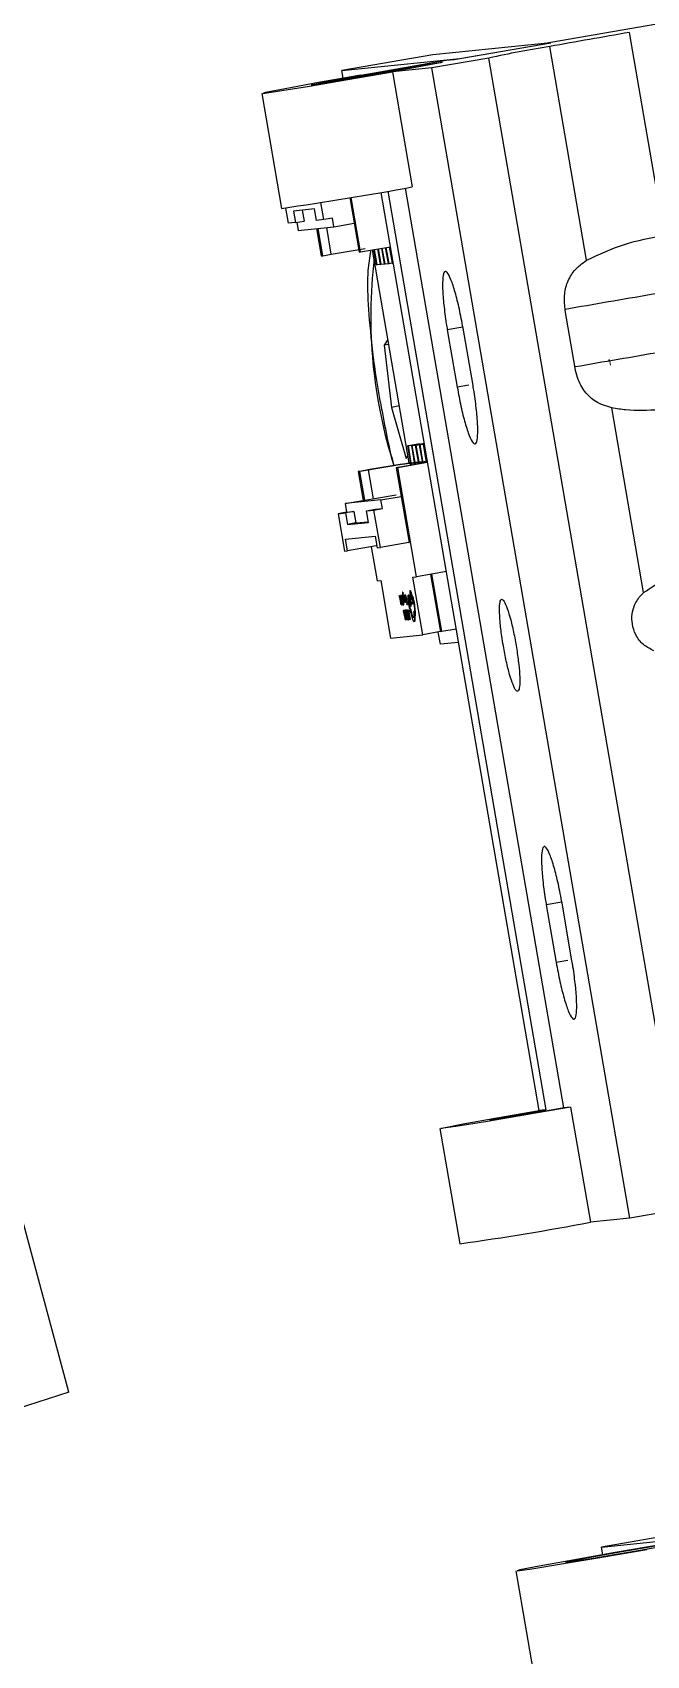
# Model space of a CAD drawing. Header units: millimetres. Extents: x 15 to 1184, y 5 to 836.
# Drawn here: x 800.7 to 811.23, y 652.97 to 680.78 of the extents above; entities that cross this region are included whole.
import ezdxf

# ---------------------------------------------------------------- set-up
doc = ezdxf.new("R2010")
doc.units = ezdxf.units.MM
doc.header["$PDSIZE"] = -1
doc.layers.get('0').update_dxf_attribs({"lineweight": 18})

msp = doc.modelspace()

# ---------------------------------------------------------------- linework, layer by layer
at = {"color": 7, "linetype": 'Continuous', "lineweight": 25}
for p, q in [((809.453, 680.59), (815.114, 681.573)), ((811.535, 677.308), (810.937, 680.779)), ((809.588, 680.604), (807.561, 680.398)), ((807.929, 680.316), (809.588, 680.604)), ((808.026, 680.333), (809.588, 680.604)), ((809.453, 680.59), (809.588, 680.604)), ((810.196, 676.877), (809.566, 680.539)), ((807.561, 680.398), (805.999, 680.127)), ((805.999, 680.127), (808.026, 680.333)), ((806.329, 680.048), (807.793, 680.302)), ((808.524, 680.341), (807.547, 680.171)), ((807.793, 680.302), (807.929, 680.316)), ((811.918, 660.632), (808.524, 680.341)), ((806.022, 679.994), (805.999, 680.127)), ((807.547, 680.171), (806.871, 680.103)), ((806.871, 680.103), (807.21, 678.132)), ((810.942, 660.462), (807.547, 680.171)), ((804.629, 679.736), (804.968, 677.765)), ((809.384, 662.31), (806.675, 678.04)), ((806.789, 678.059), (809.499, 662.321)), ((809.81, 662.353), (807.096, 678.112)), ((805.035, 677.771), (805.08, 677.51)), ((805.533, 677.757), (805.173, 677.72)), ((805.173, 677.72), (805.207, 677.523)), ((805.321, 677.735), (805.353, 677.548)), ((805.567, 677.56), (805.533, 677.757)), ((805.695, 677.572), (805.644, 677.867)), ((806.136, 677.949), (806.297, 677.017)), ((806.324, 677.02), (806.163, 677.953)), ((805.207, 677.523), (805.08, 677.51)), ((805.207, 677.523), (805.353, 677.548)), ((805.228, 677.527), (805.252, 677.388)), ((805.252, 677.388), (805.867, 677.45)), ((805.695, 677.572), (805.567, 677.56)), ((805.674, 676.954), (805.594, 677.422)), ((805.841, 677.598), (805.695, 677.572)), ((805.821, 676.979), (805.742, 677.437)), ((805.867, 677.45), (805.841, 677.598)), ((805.867, 677.45), (806.212, 677.51)), ((805.566, 677.42), (805.647, 676.951)), ((805.647, 676.951), (805.674, 676.954)), ((805.674, 676.954), (805.821, 676.979)), ((805.821, 676.98), (806.4, 677.08)), ((806.297, 677.017), (806.324, 677.02)), ((806.324, 677.02), (806.835, 677.109)), ((807.156, 673.407), (806.528, 677.055)), ((806.547, 677.058), (806.591, 676.799)), ((806.607, 676.801), (806.563, 677.061)), ((806.613, 677.07), (806.659, 676.806)), ((806.675, 676.807), (806.629, 677.073)), ((806.68, 677.082), (806.727, 676.813)), ((806.743, 676.814), (806.696, 677.084)), ((806.747, 677.093), (806.794, 676.82)), ((806.811, 676.821), (806.763, 677.096)), ((806.814, 677.105), (806.862, 676.826)), ((806.878, 676.828), (806.83, 677.108)), ((801.321, 657.481), (796.154, 676.673)), ((806.591, 676.799), (806.607, 676.801)), ((806.607, 676.801), (806.658, 676.809)), ((806.659, 676.806), (806.675, 676.807)), ((806.675, 676.807), (806.726, 676.816)), ((806.727, 676.813), (806.743, 676.814)), ((806.743, 676.814), (806.794, 676.823)), ((806.794, 676.82), (806.811, 676.821)), ((806.811, 676.821), (806.861, 676.83)), ((806.862, 676.826), (806.878, 676.828)), ((806.878, 676.828), (806.883, 676.829)), ((810.002, 675.029), (809.832, 676.015)), ((806.793, 675.517), (806.728, 675.422)), ((808.078, 675.732), (807.81, 675.686)), ((807.81, 675.686), (807.98, 674.701)), ((808.251, 674.728), (808.081, 675.713)), ((806.807, 675.435), (806.728, 675.422)), ((806.728, 675.422), (806.853, 674.356)), ((808.177, 674.734), (807.98, 674.701)), ((806.989, 674.38), (806.853, 674.356)), ((806.853, 674.356), (807.104, 673.477)), ((811.177, 671.182), (810.632, 674.346)), ((807.126, 673.695), (807.321, 673.729)), ((807.142, 673.697), (807.126, 673.695)), ((807.126, 673.695), (807.183, 673.364)), ((807.337, 673.73), (807.142, 673.697)), ((807.199, 673.367), (807.142, 673.697)), ((807.194, 673.702), (807.389, 673.736)), ((807.21, 673.703), (807.194, 673.702)), ((807.194, 673.702), (807.25, 673.376)), ((807.21, 673.703), (807.405, 673.737)), ((807.266, 673.379), (807.21, 673.703)), ((807.261, 673.709), (807.416, 673.735)), ((807.277, 673.71), (807.261, 673.709)), ((807.261, 673.709), (807.316, 673.388)), ((807.277, 673.71), (807.416, 673.734)), ((807.333, 673.39), (807.277, 673.71)), ((807.321, 673.729), (807.337, 673.73)), ((807.329, 673.715), (807.417, 673.731)), ((807.345, 673.717), (807.329, 673.715)), ((807.329, 673.715), (807.383, 673.399)), ((807.337, 673.73), (807.338, 673.727)), ((807.345, 673.717), (807.417, 673.73)), ((807.399, 673.402), (807.345, 673.717)), ((807.389, 673.736), (807.405, 673.737)), ((807.397, 673.722), (807.418, 673.726)), ((807.413, 673.724), (807.397, 673.722)), ((807.397, 673.722), (807.45, 673.411)), ((807.405, 673.737), (807.406, 673.734)), ((807.413, 673.724), (807.418, 673.725)), ((807.466, 673.414), (807.413, 673.724)), ((806.284, 673.256), (807.162, 673.408)), ((806.311, 673.259), (806.284, 673.256)), ((806.284, 673.256), (806.369, 672.761)), ((806.457, 673.284), (806.311, 673.259)), ((806.396, 672.766), (806.311, 673.259)), ((807.036, 673.385), (806.45, 673.283)), ((806.45, 673.283), (806.457, 673.284)), ((806.542, 672.791), (806.457, 673.284)), ((806.933, 673.322), (807.08, 673.347)), ((806.96, 673.324), (806.933, 673.322)), ((806.933, 673.322), (807.154, 672.041)), ((807.472, 673.413), (806.96, 673.324)), ((807.283, 671.452), (806.96, 673.324)), ((807.036, 673.385), (807.166, 673.398)), ((807.08, 673.347), (807.087, 673.348)), ((807.087, 673.348), (807.471, 673.415)), ((807.104, 673.477), (807.136, 673.524)), ((807.175, 673.41), (807.162, 673.408)), ((807.166, 673.398), (807.177, 673.4)), ((807.166, 673.398), (807.177, 673.363)), ((807.244, 673.409), (807.204, 673.402)), ((807.204, 673.402), (807.234, 673.405)), ((807.205, 673.368), (807.204, 673.402)), ((807.234, 673.405), (807.244, 673.407)), ((807.234, 673.405), (807.243, 673.375)), ((807.312, 673.416), (807.272, 673.409)), ((807.272, 673.409), (807.301, 673.412)), ((807.272, 673.38), (807.272, 673.409)), ((807.301, 673.412), (807.312, 673.414)), ((807.301, 673.412), (807.309, 673.386)), ((807.379, 673.423), (807.339, 673.416)), ((807.339, 673.416), (807.369, 673.419)), ((807.34, 673.392), (807.339, 673.416)), ((807.369, 673.419), (807.38, 673.421)), ((807.369, 673.419), (807.376, 673.398)), ((807.447, 673.429), (807.407, 673.423)), ((807.407, 673.423), (807.437, 673.426)), ((807.408, 673.403), (807.407, 673.423)), ((807.437, 673.426), (807.447, 673.427)), ((807.437, 673.426), (807.442, 673.409)), ((806.058, 672.707), (806.936, 672.859)), ((806.673, 672.769), (806.058, 672.707)), ((806.058, 672.707), (806.083, 672.559)), ((806.673, 672.769), (807.018, 672.829)), ((806.698, 672.621), (806.673, 672.769)), ((806.083, 672.559), (805.937, 672.534)), ((805.937, 672.534), (806.064, 672.547)), ((805.937, 672.534), (806.047, 671.893)), ((806.21, 672.572), (806.064, 672.547)), ((806.064, 672.547), (806.098, 672.35)), ((806.083, 672.559), (806.21, 672.572)), ((806.21, 672.572), (806.244, 672.375)), ((806.424, 672.583), (806.571, 672.609)), ((806.424, 672.583), (806.552, 672.596)), ((806.458, 672.386), (806.424, 672.583)), ((806.552, 672.596), (806.698, 672.621)), ((806.662, 671.955), (806.552, 672.596)), ((806.571, 672.609), (806.698, 672.621)), ((806.067, 672.096), (806.574, 672.147)), ((806.098, 672.35), (806.458, 672.386)), ((806.244, 672.375), (806.098, 672.35)), ((806.244, 672.375), (806.457, 672.396)), ((806.574, 672.147), (806.608, 671.95)), ((806.047, 671.893), (806.101, 671.899)), ((806.101, 671.899), (806.067, 672.096)), ((806.589, 671.983), (806.101, 671.899)), ((806.505, 671.969), (806.606, 671.383)), ((806.608, 671.95), (806.662, 671.955)), ((807.15, 672.04), (806.662, 671.955)), ((807.154, 672.041), (807.15, 672.04)), ((807.15, 672.04), (807.154, 672.041)), ((806.606, 671.383), (806.668, 671.39)), ((806.668, 671.39), (806.838, 670.404)), ((807.221, 671.446), (807.283, 671.452)), ((807.39, 670.46), (807.221, 671.446)), ((807.794, 671.541), (807.283, 671.452)), ((807.524, 671.494), (807.693, 670.512)), ((807.714, 670.514), (807.544, 671.497)), ((806.982, 671.131), (807.018, 670.971)), ((806.986, 671.131), (806.982, 671.131)), ((806.982, 671.131), (806.983, 671.131)), ((806.983, 671.131), (806.987, 671.131)), ((806.995, 671.087), (806.986, 671.131)), ((806.986, 671.131), (806.987, 671.131)), ((806.987, 671.131), (806.996, 671.087)), ((807.005, 671.088), (806.995, 671.087)), ((806.995, 671.087), (806.996, 671.087)), ((807.002, 671.132), (806.999, 671.131)), ((806.999, 671.131), (807, 671.132)), ((806.999, 671.131), (807.005, 671.088)), ((806.999, 671.069), (807.014, 671.003)), ((807, 671.132), (807.003, 671.132)), ((807.015, 671.005), (807, 671.069)), ((807.002, 671.132), (807.003, 671.132)), ((807.021, 670.971), (807.002, 671.132)), ((807.003, 671.132), (807.022, 670.971)), ((807.015, 671.003), (807.007, 671.069)), ((807.015, 671.097), (807.016, 671.097)), ((807.022, 671.133), (807.016, 671.132)), ((807.017, 671.132), (807.016, 671.132)), ((807.017, 671.132), (807.023, 671.133)), ((807.019, 671.114), (807.022, 671.114)), ((807.019, 671.114), (807.02, 671.114)), ((807.021, 671.05), (807.022, 671.05)), ((807.022, 671.133), (807.023, 671.133)), ((807.049, 670.972), (807.022, 671.133)), ((807.022, 671.114), (807.043, 670.991)), ((807.038, 671.133), (807.026, 671.133)), ((807.026, 671.133), (807.027, 671.133)), ((807.026, 671.133), (807.029, 671.115)), ((807.027, 671.133), (807.039, 671.134)), ((807.029, 671.115), (807.038, 671.115)), ((807.038, 671.133), (807.039, 671.134)), ((807.065, 670.973), (807.038, 671.133)), ((807.039, 671.061), (807.043, 671.042)), ((807.047, 671.061), (807.039, 671.061)), ((807.039, 671.061), (807.04, 671.061)), ((807.04, 671.061), (807.048, 671.061)), ((807.043, 671.042), (807.051, 671.043)), ((807.047, 671.187), (807.044, 671.188)), ((807.045, 671.151), (807.06, 671.019)), ((807.05, 671.169), (807.047, 671.187)), ((807.048, 671.187), (807.051, 671.169)), ((807.048, 671.171), (807.05, 671.169)), ((807.05, 671.134), (807.048, 671.155)), ((807.048, 671.155), (807.049, 671.155)), ((807.049, 671.155), (807.051, 671.134)), ((807.076, 671.02), (807.05, 671.134)), ((807.05, 671.134), (807.051, 671.134)), ((807.051, 671.134), (807.077, 671.02)), ((807.051, 671.043), (807.059, 670.991)), ((807.052, 671.115), (807.054, 671.105)), ((807.053, 671.106), (807.052, 671.115)), ((807.053, 671.115), (807.054, 671.106)), ((807.063, 671.019), (807.053, 671.106)), ((807.053, 671.106), (807.054, 671.106)), ((807.054, 671.106), (807.064, 671.019)), ((807.054, 671.105), (807.073, 671.02)), ((807.063, 671.137), (807.064, 671.138)), ((807.065, 671.105), (807.066, 671.105)), ((807.066, 671.121), (807.067, 671.121)), ((807.068, 671.094), (807.069, 671.095)), ((807.073, 671.084), (807.068, 671.094)), ((807.073, 671.11), (807.069, 671.131)), ((807.069, 671.131), (807.07, 671.131)), ((807.069, 671.095), (807.074, 671.085)), ((807.07, 671.131), (807.073, 671.11)), ((807.075, 671.135), (807.072, 671.135)), ((807.072, 671.135), (807.085, 671.061)), ((807.072, 671.135), (807.073, 671.135)), ((807.073, 671.135), (807.076, 671.135)), ((807.073, 671.11), (807.073, 671.11)), ((807.073, 671.084), (807.074, 671.085)), ((807.073, 671.07), (807.078, 671.06)), ((807.074, 671.042), (807.075, 671.042)), ((807.078, 671.117), (807.075, 671.135)), ((807.075, 671.135), (807.076, 671.135)), ((807.076, 671.135), (807.079, 671.118)), ((807.079, 671.138), (807.08, 671.138)), ((807.079, 671.069), (807.08, 671.07)), ((807.08, 671.112), (807.081, 671.112)), ((807.08, 671.034), (807.081, 671.034)), ((807.081, 671.122), (807.082, 671.122)), ((807.085, 671.078), (807.083, 671.089)), ((807.083, 671.089), (807.084, 671.089)), ((807.083, 671.051), (807.084, 671.051)), ((807.085, 671.079), (807.084, 671.089)), ((807.085, 671.129), (807.085, 671.129)), ((807.088, 671.082), (807.085, 671.078)), ((807.085, 671.027), (807.086, 671.027)), ((807.099, 671.136), (807.087, 671.136)), ((807.087, 671.136), (807.088, 671.136)), ((807.087, 671.136), (807.091, 671.118)), ((807.087, 671.062), (807.091, 671.067)), ((807.087, 671.062), (807.088, 671.063)), ((807.088, 671.136), (807.1, 671.137)), ((807.092, 671.068), (807.088, 671.063)), ((807.09, 671.105), (807.091, 671.105)), ((807.091, 671.118), (807.1, 671.118)), ((807.091, 671.067), (807.092, 671.068)), ((807.095, 671.035), (807.096, 671.035)), ((807.101, 671.029), (807.098, 671.049)), ((807.098, 671.049), (807.099, 671.049)), ((807.099, 671.136), (807.1, 671.137)), ((807.127, 670.976), (807.099, 671.136)), ((807.1, 671.118), (807.109, 671.064)), ((807.101, 671.064), (807.104, 671.045)), ((807.109, 671.064), (807.101, 671.064)), ((807.101, 671.064), (807.102, 671.064)), ((807.102, 671.029), (807.101, 671.029)), ((807.102, 671.064), (807.11, 671.064)), ((807.104, 671.045), (807.112, 671.046)), ((807.112, 671.046), (807.121, 670.994)), ((807.147, 671.139), (807.138, 671.139)), ((807.138, 671.139), (807.139, 671.139)), ((807.139, 671.139), (807.148, 671.139)), ((807.147, 671.139), (807.148, 671.139)), ((807.151, 671.069), (807.158, 671.07)), ((807.151, 671.069), (807.152, 671.07)), ((807.158, 671.104), (807.159, 671.104)), ((807.158, 671.07), (807.159, 671.069)), ((807.159, 671.069), (807.16, 671.069)), ((807.177, 671.09), (807.169, 671.005)), ((807.171, 671.216), (807.172, 671.217)), ((807.175, 671.102), (807.177, 671.09)), ((807.184, 671.148), (807.183, 671.148)), ((807.184, 670.945), (807.192, 671.025)), ((807.193, 671.026), (807.185, 670.945)), ((807.198, 671.059), (807.199, 671.059)), ((807.199, 671.14), (807.2, 671.14)), ((807.221, 671.085), (807.222, 671.086)), ((807.016, 670.991), (807.014, 671.003)), ((807.016, 670.991), (807.015, 671.003)), ((807.018, 670.971), (807.021, 670.971)), ((807.021, 670.971), (807.022, 670.971)), ((807.031, 671.005), (807.032, 671.005)), ((807.043, 670.991), (807.04, 670.99)), ((807.04, 670.99), (807.041, 670.991)), ((807.043, 670.991), (807.041, 670.991)), ((807.043, 670.972), (807.049, 670.972)), ((807.049, 670.972), (807.05, 670.972)), ((807.051, 670.991), (807.054, 670.972)), ((807.059, 670.991), (807.051, 670.991)), ((807.051, 670.991), (807.052, 670.991)), ((807.052, 670.991), (807.06, 670.992)), ((807.054, 670.972), (807.065, 670.973)), ((807.054, 670.878), (807.09, 670.718)), ((807.057, 670.878), (807.054, 670.878)), ((807.054, 670.878), (807.055, 670.878)), ((807.055, 670.878), (807.058, 670.878)), ((807.067, 670.834), (807.057, 670.878)), ((807.057, 670.878), (807.058, 670.878)), ((807.058, 670.878), (807.068, 670.834)), ((807.06, 671.019), (807.063, 671.019)), ((807.064, 671.019), (807.063, 671.019)), ((807.065, 670.973), (807.066, 670.973)), ((807.076, 670.835), (807.067, 670.834)), ((807.067, 670.834), (807.068, 670.834)), ((807.068, 670.834), (807.077, 670.835)), ((807.074, 670.879), (807.071, 670.878)), ((807.071, 670.878), (807.072, 670.879)), ((807.071, 670.878), (807.076, 670.835)), ((807.078, 670.816), (807.071, 670.816)), ((807.071, 670.816), (807.085, 670.75)), ((807.072, 670.879), (807.075, 670.879)), ((807.086, 670.752), (807.072, 670.816)), ((807.073, 671.02), (807.076, 671.02)), ((807.074, 670.879), (807.075, 670.879)), ((807.093, 670.718), (807.074, 670.879)), ((807.075, 670.879), (807.094, 670.718)), ((807.076, 671.02), (807.077, 671.02)), ((807.077, 671.022), (807.082, 671.017)), ((807.086, 670.75), (807.078, 670.816)), ((807.082, 671.017), (807.083, 671.018)), ((807.088, 670.738), (807.085, 670.75)), ((807.086, 670.844), (807.087, 670.844)), ((807.088, 670.738), (807.086, 670.75)), ((807.093, 670.88), (807.087, 670.879)), ((807.088, 670.879), (807.087, 670.879)), ((807.088, 670.879), (807.094, 670.88)), ((807.09, 670.861), (807.093, 670.861)), ((807.09, 670.861), (807.091, 670.861)), ((807.092, 670.797), (807.093, 670.797)), ((807.093, 670.88), (807.094, 670.88)), ((807.121, 670.719), (807.093, 670.88)), ((807.093, 670.861), (807.115, 670.738)), ((807.109, 670.88), (807.097, 670.88)), ((807.097, 670.88), (807.098, 670.88)), ((807.098, 671.018), (807.099, 671.018)), ((807.098, 670.88), (807.11, 670.881)), ((807.1, 670.862), (807.11, 670.862)), ((807.102, 670.752), (807.103, 670.752)), ((807.109, 670.88), (807.11, 670.881)), ((807.137, 670.72), (807.109, 670.88)), ((807.11, 670.862), (807.119, 670.808)), ((807.111, 670.808), (807.114, 670.789)), ((807.119, 670.808), (807.111, 670.808)), ((807.111, 670.808), (807.112, 670.808)), ((807.112, 670.994), (807.115, 670.976)), ((807.121, 670.994), (807.112, 670.994)), ((807.112, 670.994), (807.113, 670.994)), ((807.112, 670.808), (807.12, 670.808)), ((807.113, 670.994), (807.122, 670.995)), ((807.114, 670.789), (807.122, 670.79)), ((807.115, 670.976), (807.127, 670.976)), ((807.115, 670.874), (807.118, 670.854)), ((807.118, 670.854), (807.119, 670.854)), ((807.119, 670.884), (807.12, 670.884)), ((807.122, 670.865), (807.123, 670.865)), ((807.122, 670.79), (807.131, 670.738)), ((807.127, 670.976), (807.128, 670.976)), ((807.143, 670.882), (807.131, 670.881)), ((807.131, 670.881), (807.134, 670.863)), ((807.132, 670.882), (807.144, 670.882)), ((807.134, 670.863), (807.143, 670.864)), ((807.137, 670.746), (807.14, 670.724)), ((807.137, 670.746), (807.138, 670.746)), ((807.17, 670.722), (807.143, 670.882)), ((807.143, 670.864), (807.168, 670.722)), ((807.144, 670.882), (807.171, 670.722)), ((807.144, 670.804), (807.145, 670.804)), ((807.154, 670.98), (807.155, 670.98)), ((807.169, 671.005), (807.184, 670.945)), ((807.183, 670.892), (807.182, 670.892)), ((807.182, 670.892), (807.183, 670.892)), ((807.183, 670.892), (807.184, 670.892)), ((807.183, 670.892), (807.184, 670.892)), ((807.184, 670.945), (807.185, 670.945)), ((807.23, 670.75), (807.231, 670.75)), ((807.232, 670.861), (807.233, 670.861)), ((807.244, 670.844), (807.244, 670.844)), ((807.251, 670.778), (807.255, 670.776)), ((807.253, 670.727), (807.251, 670.778)), ((807.252, 670.778), (807.254, 670.727)), ((807.09, 670.718), (807.093, 670.718)), ((807.093, 670.718), (807.094, 670.718)), ((807.115, 670.738), (807.111, 670.737)), ((807.111, 670.737), (807.112, 670.738)), ((807.115, 670.738), (807.112, 670.738)), ((807.114, 670.719), (807.121, 670.719)), ((807.121, 670.719), (807.122, 670.719)), ((807.122, 670.738), (807.125, 670.719)), ((807.131, 670.738), (807.122, 670.738)), ((807.122, 670.738), (807.123, 670.738)), ((807.123, 670.738), (807.132, 670.739)), ((807.125, 670.719), (807.137, 670.72)), ((807.137, 670.72), (807.138, 670.72)), ((807.14, 670.724), (807.147, 670.718)), ((807.144, 670.736), (807.145, 670.737)), ((807.147, 670.718), (807.148, 670.718)), ((807.151, 670.742), (807.152, 670.742)), ((807.168, 670.722), (807.17, 670.722)), ((807.17, 670.722), (807.171, 670.722)), ((807.242, 670.682), (807.243, 670.682)), ((807.253, 670.727), (807.254, 670.727)), ((807.693, 670.513), (807.39, 670.46)), ((807.692, 670.298), (807.656, 670.506)), ((807.714, 670.514), (807.693, 670.512)), ((807.963, 670.558), (807.714, 670.514)), ((806.838, 670.404), (807.39, 670.46)), ((808.003, 670.329), (807.692, 670.298)), ((809.775, 665.878), (809.507, 665.832)), ((809.507, 665.832), (809.677, 664.846)), ((809.948, 664.873), (809.778, 665.859)), ((809.874, 664.88), (809.677, 664.846)), ((809.499, 662.321), (809.384, 662.31)), ((809.925, 662.365), (809.81, 662.353)), ((809.925, 662.365), (810.265, 660.394)), ((807.684, 661.998), (808.023, 660.027)), ((810.942, 660.462), (810.265, 660.394)), ((811.918, 660.632), (810.942, 660.462)), ((801.321, 657.481), (800.433, 657.199)), ((812.018, 655.101), (810.456, 654.83)), ((810.456, 654.83), (812.483, 655.035)), ((812.251, 655.005), (810.689, 654.733)), ((810.479, 654.697), (810.456, 654.83)), ((808.988, 654.421), (809.498, 651.465))]:
    msp.add_line(p, q, dxfattribs=at)
at = {"color": 7, "linetype": 'Continuous'}
for q in [(810.566, 675.166), (810.606, 675.08)]:
    msp.add_line((810.591, 675.169), q, dxfattribs=at)
at = {"color": 7, "linetype": 'Continuous', "lineweight": 25}
for points in [[(805.477, 679.88), (805.503, 679.889), (805.696, 679.926), (806.026, 679.986), (806.444, 680.059), (806.886, 680.135), (807.283, 680.202), (807.577, 680.249), (807.722, 680.27), (807.696, 680.261), (807.504, 680.224), (807.173, 680.164), (806.755, 680.091), (806.314, 680.015), (805.916, 679.949), (805.622, 679.901), (805.477, 679.88)], [(806.329, 680.048), (805.603, 679.92), (805.028, 679.816), (804.692, 679.752), (804.647, 679.736), (804.9, 679.773), (805.411, 679.855), (806.103, 679.971), (806.871, 680.103)], [(809.925, 662.365), (809.158, 662.233), (808.466, 662.117), (807.955, 662.035), (807.702, 661.998), (807.747, 662.014), (808.083, 662.078), (808.657, 662.182), (809.384, 662.31)], [(809.81, 662.353), (809.369, 662.277), (808.971, 662.211), (808.677, 662.163), (808.532, 662.142), (808.558, 662.151), (808.751, 662.188), (809.081, 662.248), (809.499, 662.321)], [(812.082, 654.956), (811.937, 654.935), (811.643, 654.888), (811.245, 654.821), (810.804, 654.745), (810.386, 654.672), (810.056, 654.612), (809.863, 654.575), (809.837, 654.566), (809.982, 654.587), (810.276, 654.634), (810.674, 654.701), (811.115, 654.777), (811.533, 654.85), (811.863, 654.91), (812.056, 654.947), (812.082, 654.956)], [(810.689, 654.733), (809.962, 654.606), (809.387, 654.502), (809.052, 654.437), (809.007, 654.422), (809.259, 654.458), (809.77, 654.541), (810.462, 654.657), (811.23, 654.788)]]:
    msp.add_lwpolyline(points, dxfattribs=at)
for centre, radius, start, end in [((875.132, 310.729), 375.577, 99.84153, 100.05395), ((812.133, 664.181), 16.558, 98.9203, 102.5915), ((796.799, 734.718), 57.536, 278.16296, 280.42519), ((814.908, 675.915), 8.411, 173.2629, 197.6722), ((801.51, 706.859), 47.283, 277.9176, 280.6705)]:
    msp.add_arc(centre, radius, start, end, dxfattribs=at)
for points, knots in [([(810.196, 676.877), (810.408, 676.976), (810.819, 677.17), (811.301, 677.263), (811.535, 677.308)], [0, 0, 0, 0, 0.728256, 1.417531, 1.417531, 1.417531, 1.417531]), ([(806.495, 677.03), (806.477, 676.923), (806.433, 676.666), (806.445, 676.137), (806.513, 675.386), (806.606, 674.716), (806.679, 674.349), (806.699, 674.254)], [0, 0, 0, 0, 0.480666, 1.1616, 1.876986, 2.559149, 2.799981, 2.799981, 2.799981, 2.799981]), ([(809.832, 676.015), (809.824, 676.099), (809.807, 676.268), (809.863, 676.506), (809.986, 676.72), (810.122, 676.821), (810.196, 676.877)], [0, 0, 0, 0, 0.237188, 0.47408, 0.715866, 1.00844, 1.00844, 1.00844, 1.00844]), ([(815.714, 677.051), (814.247, 676.797), (812.291, 676.457), (810.323, 676.119), (809.831, 676.034)], [0, 0, 0, 0, 4.478679, 5.9701, 5.9701, 5.9701, 5.9701]), ([(808.081, 675.713), (808.06, 675.824), (808.019, 676.045), (807.945, 676.338), (807.872, 676.559), (807.807, 676.683), (807.758, 676.696), (807.73, 676.596), (807.726, 676.396), (807.747, 676.117), (807.78, 675.865), (807.804, 675.721), (807.81, 675.686)], [0, 0, 0, 0, 0.223546, 0.447093, 0.670639, 0.894185, 1.117732, 1.341278, 1.564824, 1.788371, 2.011917, 2.081971, 2.081971, 2.081971, 2.081971]), ([(815.884, 676.066), (814.416, 675.811), (812.46, 675.472), (810.491, 675.133), (809.999, 675.048)], [0, 0, 0, 0, 4.478684, 5.972464, 5.972464, 5.972464, 5.972464]), ([(810.632, 674.346), (810.536, 674.375), (810.36, 674.429), (810.162, 674.615), (810.047, 674.826), (810.014, 674.974), (810.002, 675.029)], [0, 0, 0, 0, 0.317108, 0.580657, 0.845357, 1.004895, 1.004895, 1.004895, 1.004895]), ([(807.98, 674.701), (808.001, 674.59), (808.042, 674.369), (808.116, 674.076), (808.189, 673.855), (808.254, 673.731), (808.303, 673.718), (808.331, 673.818), (808.335, 674.018), (808.314, 674.297), (808.281, 674.548), (808.257, 674.693), (808.251, 674.728)], [0, 0, 0, 0, 0.223546, 0.447093, 0.670639, 0.894185, 1.117732, 1.341278, 1.564824, 1.788371, 2.011917, 2.081971, 2.081971, 2.081971, 2.081971]), ([(812.037, 674.396), (811.639, 674.335), (811.152, 674.26), (810.712, 674.333), (810.632, 674.346)], [0, 0, 0, 0, 1.163401, 1.421598, 1.421598, 1.421598, 1.421598]), ([(806.699, 674.254), (806.731, 674.075), (806.789, 673.754), (806.86, 673.482), (806.892, 673.361)], [0, 0, 0, 0, 0.5079439, 0.9136785, 0.9136785, 0.9136785, 0.9136785]), ([(811.177, 671.182), (811.304, 671.269), (811.685, 671.528), (812.176, 671.623), (812.503, 671.685)], [0, 0, 0, 0, 0.484036, 1.448019, 1.448019, 1.448019, 1.448019]), ([(807.016, 671.132), (807.014, 671.131), (807.012, 671.13), (807.011, 671.12), (807.011, 671.113), (807.011, 671.109)], [0, 0, 0, 0, 0.01291094, 0.01890108, 0.02487847, 0.02487847, 0.02487847, 0.02487847]), ([(807.011, 671.109), (807.011, 671.105), (807.011, 671.098), (807.013, 671.078), (807.016, 671.061), (807.018, 671.049)], [0, 0, 0, 0, 0.01472486, 0.02926114, 0.06038285, 0.06038285, 0.06038285, 0.06038285]), ([(807.015, 671.097), (807.015, 671.1), (807.015, 671.105), (807.016, 671.112), (807.018, 671.113), (807.019, 671.114)], [0, 0, 0, 0, 0.00431388, 0.00875196, 0.0187277, 0.0187277, 0.0187277, 0.0187277]), ([(807.021, 671.05), (807.019, 671.059), (807.017, 671.072), (807.015, 671.088), (807.015, 671.094), (807.015, 671.097)], [0, 0, 0, 0, 0.02486581, 0.03608885, 0.04713984, 0.04713984, 0.04713984, 0.04713984]), ([(807.016, 671.097), (807.016, 671.1), (807.016, 671.105), (807.017, 671.112), (807.019, 671.113), (807.02, 671.114)], [0, 0, 0, 0, 0.00431388, 0.00875196, 0.0187277, 0.0187277, 0.0187277, 0.0187277]), ([(807.022, 671.05), (807.02, 671.059), (807.018, 671.073), (807.016, 671.088), (807.016, 671.094), (807.016, 671.097)], [0, 0, 0, 0, 0.02502821, 0.03620312, 0.0471413, 0.0471413, 0.0471413, 0.0471413]), ([(807.018, 671.049), (807.019, 671.044), (807.021, 671.033), (807.024, 671.017), (807.027, 671.004), (807.03, 670.996), (807.031, 670.993)], [0, 0, 0, 0, 0.01552033, 0.02995182, 0.04396204, 0.05827759, 0.05827759, 0.05827759, 0.05827759]), ([(807.031, 671.005), (807.03, 671.008), (807.028, 671.013), (807.025, 671.028), (807.022, 671.041), (807.021, 671.05)], [0, 0, 0, 0, 0.01073514, 0.02165617, 0.04623143, 0.04623143, 0.04623143, 0.04623143]), ([(807.032, 671.005), (807.031, 671.008), (807.029, 671.014), (807.026, 671.029), (807.023, 671.041), (807.022, 671.05)], [0, 0, 0, 0, 0.01073529, 0.02165638, 0.04623143, 0.04623143, 0.04623143, 0.04623143]), ([(807.044, 671.188), (807.044, 671.188), (807.043, 671.187), (807.043, 671.179), (807.043, 671.167), (807.045, 671.157), (807.045, 671.151)], [0, 0, 0, 0, 0.00822799, 0.01661444, 0.02619041, 0.03767085, 0.03767085, 0.03767085, 0.03767085]), ([(807.048, 671.155), (807.047, 671.157), (807.047, 671.161), (807.047, 671.167), (807.047, 671.17), (807.047, 671.171), (807.048, 671.171)], [0, 0, 0, 0, 0.00475263, 0.0088911, 0.01272146, 0.01662295, 0.01662295, 0.01662295, 0.01662295]), ([(807.049, 671.171), (807.048, 671.171), (807.048, 671.17), (807.048, 671.167), (807.048, 671.162), (807.048, 671.157), (807.049, 671.155)], [0, 0, 0, 0, 0.00390149, 0.00773185, 0.01187032, 0.01662295, 0.01662295, 0.01662295, 0.01662295]), ([(807.063, 671.137), (807.063, 671.137), (807.061, 671.136), (807.061, 671.131), (807.06, 671.128)], [0, 0, 0, 0, 0.00572131, 0.01091182, 0.01091182, 0.01091182, 0.01091182]), ([(807.06, 671.128), (807.06, 671.126), (807.06, 671.123), (807.061, 671.117), (807.062, 671.111), (807.062, 671.106), (807.063, 671.103)], [0, 0, 0, 0, 0.00641165, 0.01248896, 0.01857247, 0.02500175, 0.02500175, 0.02500175, 0.02500175]), ([(807.069, 671.131), (807.068, 671.133), (807.066, 671.137), (807.064, 671.137), (807.063, 671.137)], [0, 0, 0, 0, 0.004341948, 0.009029628, 0.009029628, 0.009029628, 0.009029628]), ([(807.063, 671.103), (807.064, 671.1), (807.065, 671.093), (807.066, 671.087), (807.067, 671.084)], [0, 0, 0, 0, 0.0099365, 0.01936139, 0.01936139, 0.01936139, 0.01936139]), ([(807.064, 671.138), (807.065, 671.137), (807.067, 671.137), (807.069, 671.133), (807.07, 671.131)], [0, 0, 0, 0, 0.004689659, 0.00902956, 0.00902956, 0.00902956, 0.00902956]), ([(807.065, 671.105), (807.065, 671.107), (807.065, 671.109), (807.064, 671.112), (807.064, 671.115), (807.064, 671.118), (807.065, 671.121), (807.066, 671.121), (807.066, 671.121)], [0, 0, 0, 0, 0.00193436, 0.00371729, 0.00545028, 0.00724333, 0.01137082, 0.01666488, 0.01666488, 0.01666488, 0.01666488]), ([(807.067, 671.121), (807.067, 671.121), (807.066, 671.121), (807.065, 671.118), (807.065, 671.115), (807.065, 671.112), (807.066, 671.109), (807.066, 671.107), (807.066, 671.105)], [0, 0, 0, 0, 0.00529395, 0.00942141, 0.01121448, 0.0129475, 0.01473045, 0.01666484, 0.01666484, 0.01666484, 0.01666484]), ([(807.068, 671.094), (807.068, 671.095), (807.067, 671.097), (807.067, 671.099), (807.066, 671.102), (807.066, 671.104), (807.065, 671.105)], [0, 0, 0, 0, 0.00287714, 0.00561743, 0.00834391, 0.0111814, 0.0111814, 0.0111814, 0.0111814]), ([(807.066, 671.121), (807.067, 671.12), (807.069, 671.119), (807.071, 671.113), (807.073, 671.11)], [0, 0, 0, 0, 0.00644207, 0.01311142, 0.01311142, 0.01311142, 0.01311142]), ([(807.066, 671.105), (807.067, 671.104), (807.067, 671.102), (807.068, 671.099), (807.068, 671.097), (807.069, 671.095), (807.069, 671.095)], [0, 0, 0, 0, 0.00283749, 0.00556397, 0.00830426, 0.0111814, 0.0111814, 0.0111814, 0.0111814]), ([(807.067, 671.084), (807.068, 671.082), (807.07, 671.075), (807.072, 671.072), (807.073, 671.07)], [0, 0, 0, 0, 0.00684002, 0.01594471, 0.01594471, 0.01594471, 0.01594471]), ([(807.079, 671.069), (807.078, 671.072), (807.076, 671.079), (807.074, 671.082), (807.073, 671.084)], [0, 0, 0, 0, 0.00674732, 0.01621342, 0.01621342, 0.01621342, 0.01621342]), ([(807.074, 671.085), (807.075, 671.082), (807.077, 671.079), (807.079, 671.072), (807.08, 671.07)], [0, 0, 0, 0, 0.0094657, 0.01621341, 0.01621341, 0.01621341, 0.01621341]), ([(807.08, 671.034), (807.079, 671.034), (807.077, 671.035), (807.075, 671.04), (807.074, 671.042)], [0, 0, 0, 0, 0.0051855, 0.0102332, 0.0102332, 0.0102332, 0.0102332]), ([(807.075, 671.042), (807.076, 671.04), (807.078, 671.035), (807.08, 671.034), (807.081, 671.034)], [0, 0, 0, 0, 0.00504769, 0.0102332, 0.0102332, 0.0102332, 0.0102332]), ([(807.079, 671.138), (807.079, 671.138), (807.078, 671.137), (807.077, 671.133), (807.077, 671.127), (807.078, 671.121), (807.078, 671.117)], [0, 0, 0, 0, 0.00552732, 0.01069446, 0.01588909, 0.02149316, 0.02149316, 0.02149316, 0.02149316]), ([(807.078, 671.06), (807.078, 671.059), (807.078, 671.058), (807.079, 671.054), (807.08, 671.051), (807.08, 671.049)], [0, 0, 0, 0, 0.00267435, 0.00531539, 0.01091136, 0.01091136, 0.01091136, 0.01091136]), ([(807.085, 671.129), (807.084, 671.132), (807.082, 671.137), (807.08, 671.138), (807.079, 671.138)], [0, 0, 0, 0, 0.00511858, 0.01083578, 0.01083578, 0.01083578, 0.01083578]), ([(807.083, 671.051), (807.082, 671.055), (807.081, 671.061), (807.079, 671.067), (807.079, 671.069)], [0, 0, 0, 0, 0.00954027, 0.01850302, 0.01850302, 0.01850302, 0.01850302]), ([(807.08, 671.138), (807.081, 671.138), (807.082, 671.137), (807.085, 671.132), (807.085, 671.129)], [0, 0, 0, 0, 0.00571801, 0.01083572, 0.01083572, 0.01083572, 0.01083572]), ([(807.08, 671.112), (807.08, 671.115), (807.08, 671.12), (807.081, 671.121), (807.081, 671.122)], [0, 0, 0, 0, 0.00499681, 0.01011685, 0.01011685, 0.01011685, 0.01011685]), ([(807.083, 671.089), (807.082, 671.093), (807.081, 671.102), (807.08, 671.109), (807.08, 671.112)], [0, 0, 0, 0, 0.01215335, 0.02361105, 0.02361105, 0.02361105, 0.02361105]), ([(807.08, 671.07), (807.08, 671.067), (807.082, 671.061), (807.083, 671.055), (807.084, 671.051)], [0, 0, 0, 0, 0.00896451, 0.01850302, 0.01850302, 0.01850302, 0.01850302]), ([(807.08, 671.049), (807.08, 671.048), (807.081, 671.046), (807.081, 671.043), (807.081, 671.04), (807.081, 671.039), (807.081, 671.038)], [0, 0, 0, 0, 0.00282028, 0.00553226, 0.00829461, 0.01125789, 0.01125789, 0.01125789, 0.01125789]), ([(807.081, 671.038), (807.081, 671.037), (807.081, 671.034), (807.08, 671.034), (807.08, 671.034)], [0, 0, 0, 0, 0.002365432, 0.005084008, 0.005084008, 0.005084008, 0.005084008]), ([(807.081, 671.122), (807.082, 671.121), (807.083, 671.121), (807.084, 671.118), (807.084, 671.117)], [0, 0, 0, 0, 0.003273726, 0.0062158, 0.0062158, 0.0062158, 0.0062158]), ([(807.081, 671.112), (807.081, 671.115), (807.081, 671.12), (807.082, 671.121), (807.082, 671.122)], [0, 0, 0, 0, 0.00499704, 0.01011671, 0.01011671, 0.01011671, 0.01011671]), ([(807.084, 671.089), (807.083, 671.093), (807.082, 671.102), (807.081, 671.109), (807.081, 671.112)], [0, 0, 0, 0, 0.01215335, 0.02361105, 0.02361105, 0.02361105, 0.02361105]), ([(807.082, 671.017), (807.083, 671.018), (807.084, 671.019), (807.085, 671.024), (807.085, 671.027)], [0, 0, 0, 0, 0.00552291, 0.01058639, 0.01058639, 0.01058639, 0.01058639]), ([(807.085, 671.027), (807.085, 671.028), (807.085, 671.032), (807.084, 671.038), (807.084, 671.044), (807.083, 671.049), (807.083, 671.051)], [0, 0, 0, 0, 0.00643145, 0.01247234, 0.0184414, 0.02466837, 0.02466837, 0.02466837, 0.02466837]), ([(807.086, 671.027), (807.086, 671.024), (807.085, 671.019), (807.084, 671.018), (807.083, 671.018)], [0, 0, 0, 0, 0.00506348, 0.01058639, 0.01058639, 0.01058639, 0.01058639]), ([(807.084, 671.117), (807.085, 671.116), (807.085, 671.114), (807.086, 671.11), (807.087, 671.106), (807.087, 671.103)], [0, 0, 0, 0, 0.00342695, 0.00676117, 0.01369004, 0.01369004, 0.01369004, 0.01369004]), ([(807.084, 671.051), (807.084, 671.049), (807.085, 671.044), (807.085, 671.038), (807.086, 671.032), (807.086, 671.029), (807.086, 671.027)], [0, 0, 0, 0, 0.00622697, 0.01219603, 0.01823692, 0.02466837, 0.02466837, 0.02466837, 0.02466837]), ([(807.085, 671.129), (807.086, 671.128), (807.087, 671.125), (807.089, 671.117), (807.09, 671.11), (807.091, 671.105)], [0, 0, 0, 0, 0.00602149, 0.01202351, 0.02492374, 0.02492374, 0.02492374, 0.02492374]), ([(807.09, 671.105), (807.089, 671.11), (807.088, 671.117), (807.086, 671.125), (807.085, 671.128), (807.085, 671.129)], [0, 0, 0, 0, 0.01290023, 0.01890225, 0.02492374, 0.02492374, 0.02492374, 0.02492374]), ([(807.085, 671.061), (807.086, 671.055), (807.087, 671.046), (807.09, 671.035), (807.092, 671.029), (807.093, 671.024), (807.096, 671.019), (807.097, 671.019), (807.098, 671.018)], [0, 0, 0, 0, 0.01293492, 0.01842203, 0.02354967, 0.02861672, 0.03393231, 0.04628097, 0.04628097, 0.04628097, 0.04628097]), ([(807.087, 671.103), (807.088, 671.1), (807.089, 671.096), (807.089, 671.092), (807.089, 671.09), (807.089, 671.089)], [0, 0, 0, 0, 0.00773657, 0.0112361, 0.01466206, 0.01466206, 0.01466206, 0.01466206]), ([(807.095, 671.035), (807.095, 671.035), (807.094, 671.035), (807.093, 671.038), (807.092, 671.042), (807.091, 671.046), (807.089, 671.052), (807.088, 671.058), (807.087, 671.062)], [0, 0, 0, 0, 0.00737314, 0.01063401, 0.01383716, 0.01717873, 0.02083259, 0.02955628, 0.02955628, 0.02955628, 0.02955628]), ([(807.089, 671.089), (807.089, 671.087), (807.089, 671.083), (807.088, 671.082), (807.088, 671.082)], [0, 0, 0, 0, 0.003173092, 0.007563276, 0.007563276, 0.007563276, 0.007563276]), ([(807.088, 671.063), (807.089, 671.058), (807.09, 671.053), (807.092, 671.046), (807.093, 671.042), (807.094, 671.039), (807.095, 671.035), (807.096, 671.035), (807.096, 671.035)], [0, 0, 0, 0, 0.00872369, 0.01237755, 0.01571912, 0.01892227, 0.02218314, 0.02955628, 0.02955628, 0.02955628, 0.02955628]), ([(807.091, 671.067), (807.092, 671.068), (807.093, 671.071), (807.093, 671.077), (807.093, 671.085), (807.092, 671.093), (807.091, 671.1), (807.09, 671.105)], [0, 0, 0, 0, 0.01113143, 0.02029282, 0.02455235, 0.02884981, 0.03829041, 0.03829041, 0.03829041, 0.03829041]), ([(807.091, 671.105), (807.092, 671.1), (807.093, 671.093), (807.094, 671.085), (807.094, 671.078), (807.094, 671.071), (807.093, 671.069), (807.092, 671.068)], [0, 0, 0, 0, 0.0094406, 0.01373807, 0.01799759, 0.02715899, 0.03829041, 0.03829041, 0.03829041, 0.03829041]), ([(807.098, 671.049), (807.098, 671.045), (807.098, 671.037), (807.096, 671.035), (807.095, 671.035)], [0, 0, 0, 0, 0.00780711, 0.01531706, 0.01531706, 0.01531706, 0.01531706]), ([(807.098, 671.018), (807.099, 671.019), (807.101, 671.019), (807.101, 671.026), (807.101, 671.029)], [0, 0, 0, 0, 0.00654189, 0.0126986, 0.0126986, 0.0126986, 0.0126986]), ([(807.102, 671.029), (807.102, 671.026), (807.102, 671.02), (807.1, 671.019), (807.099, 671.018)], [0, 0, 0, 0, 0.00615671, 0.0126986, 0.0126986, 0.0126986, 0.0126986]), ([(807.138, 671.139), (807.136, 671.135), (807.131, 671.128), (807.132, 671.101), (807.132, 671.087)], [0, 0, 0, 0, 0.02673107, 0.05375962, 0.05375962, 0.05375962, 0.05375962]), ([(807.132, 671.087), (807.133, 671.071), (807.135, 671.039), (807.142, 670.998), (807.145, 670.978)], [0, 0, 0, 0, 0.0546136, 0.1094502, 0.1094502, 0.1094502, 0.1094502]), ([(807.158, 671.104), (807.157, 671.109), (807.155, 671.118), (807.152, 671.129), (807.149, 671.137), (807.148, 671.139), (807.147, 671.139)], [0, 0, 0, 0, 0.00940832, 0.01858839, 0.02795435, 0.03714048, 0.03714048, 0.03714048, 0.03714048]), ([(807.154, 670.98), (807.153, 670.991), (807.149, 671.014), (807.147, 671.042), (807.147, 671.063), (807.149, 671.067), (807.151, 671.069)], [0, 0, 0, 0, 0.02296168, 0.04552657, 0.06834049, 0.09097796, 0.09097796, 0.09097796, 0.09097796]), ([(807.148, 671.139), (807.149, 671.139), (807.15, 671.137), (807.153, 671.129), (807.156, 671.118), (807.158, 671.109), (807.159, 671.104)], [0, 0, 0, 0, 0.00918613, 0.01855209, 0.02773216, 0.03714048, 0.03714048, 0.03714048, 0.03714048]), ([(807.152, 671.07), (807.15, 671.068), (807.148, 671.064), (807.148, 671.042), (807.15, 671.014), (807.154, 670.991), (807.155, 670.98)], [0, 0, 0, 0, 0.02263747, 0.0454514, 0.06801628, 0.09097796, 0.09097796, 0.09097796, 0.09097796]), ([(807.159, 671.069), (807.159, 671.069), (807.16, 671.07), (807.161, 671.075), (807.161, 671.081), (807.16, 671.09), (807.158, 671.1), (807.158, 671.104)], [0, 0, 0, 0, 0.00926662, 0.01370083, 0.01823859, 0.02734183, 0.0363988, 0.0363988, 0.0363988, 0.0363988]), ([(807.159, 671.104), (807.159, 671.1), (807.161, 671.091), (807.162, 671.081), (807.162, 671.075), (807.161, 671.07), (807.16, 671.069), (807.16, 671.069)], [0, 0, 0, 0, 0.00905697, 0.01816022, 0.02269797, 0.02713219, 0.0363988, 0.0363988, 0.0363988, 0.0363988]), ([(807.171, 671.216), (807.169, 671.215), (807.166, 671.211), (807.165, 671.184), (807.168, 671.147), (807.173, 671.117), (807.175, 671.102)], [0, 0, 0, 0, 0.0295023, 0.0589491, 0.0885542, 0.1178683, 0.1178683, 0.1178683, 0.1178683]), ([(807.199, 671.14), (807.197, 671.15), (807.192, 671.172), (807.184, 671.197), (807.177, 671.214), (807.173, 671.215), (807.171, 671.216)], [0, 0, 0, 0, 0.02076451, 0.04144541, 0.06267681, 0.08379256, 0.08379256, 0.08379256, 0.08379256]), ([(807.172, 671.217), (807.174, 671.216), (807.178, 671.214), (807.185, 671.197), (807.193, 671.172), (807.198, 671.151), (807.2, 671.14)], [0, 0, 0, 0, 0.02111576, 0.04234715, 0.06302806, 0.08379256, 0.08379256, 0.08379256, 0.08379256]), ([(807.183, 671.148), (807.182, 671.147), (807.181, 671.146), (807.181, 671.137), (807.181, 671.128), (807.182, 671.118), (807.184, 671.106), (807.186, 671.095), (807.188, 671.083), (807.191, 671.073), (807.194, 671.066), (807.196, 671.06), (807.197, 671.06), (807.198, 671.059)], [0, 0, 0, 0, 0.01169416, 0.02335544, 0.02907082, 0.03467178, 0.04640728, 0.05222168, 0.0579134, 0.06987077, 0.07558615, 0.08118711, 0.09292261, 0.09292261, 0.09292261, 0.09292261]), ([(807.199, 671.059), (807.198, 671.06), (807.197, 671.061), (807.195, 671.066), (807.192, 671.074), (807.189, 671.083), (807.187, 671.095), (807.185, 671.106), (807.183, 671.118), (807.182, 671.128), (807.182, 671.137), (807.182, 671.146), (807.183, 671.147), (807.184, 671.148)], [0, 0, 0, 0, 0.0117355, 0.01733646, 0.02305184, 0.03500921, 0.04070093, 0.04651533, 0.05825083, 0.06385179, 0.06956717, 0.08122845, 0.09292261, 0.09292261, 0.09292261, 0.09292261]), ([(807.198, 671.059), (807.199, 671.06), (807.2, 671.061), (807.201, 671.07), (807.2, 671.078), (807.199, 671.089), (807.197, 671.101), (807.195, 671.112), (807.193, 671.124), (807.19, 671.134), (807.188, 671.141), (807.185, 671.147), (807.184, 671.147), (807.183, 671.148)], [0, 0, 0, 0, 0.01145554, 0.02294826, 0.0287487, 0.03443523, 0.04640358, 0.05221582, 0.057906, 0.06986256, 0.07557676, 0.08117658, 0.09290967, 0.09290967, 0.09290967, 0.09290967]), ([(807.192, 671.025), (807.194, 671.019), (807.197, 671.008), (807.202, 670.996), (807.207, 670.988), (807.209, 670.988), (807.21, 670.987)], [0, 0, 0, 0, 0.01114569, 0.02181692, 0.03256419, 0.04392696, 0.04392696, 0.04392696, 0.04392696]), ([(807.221, 671.085), (807.217, 671.098), (807.21, 671.123), (807.203, 671.134), (807.199, 671.14)], [0, 0, 0, 0, 0.02936099, 0.05875314, 0.05875314, 0.05875314, 0.05875314]), ([(807.2, 671.14), (807.204, 671.134), (807.211, 671.123), (807.218, 671.098), (807.222, 671.086)], [0, 0, 0, 0, 0.02939146, 0.05875314, 0.05875314, 0.05875314, 0.05875314]), ([(807.21, 670.987), (807.212, 670.988), (807.215, 670.99), (807.216, 671.008), (807.216, 671.032), (807.213, 671.053), (807.212, 671.063)], [0, 0, 0, 0, 0.0198879, 0.03970531, 0.05926028, 0.07845862, 0.07845862, 0.07845862, 0.07845862]), ([(807.213, 671.063), (807.214, 671.053), (807.217, 671.032), (807.217, 671.008), (807.216, 670.991), (807.213, 670.988), (807.211, 670.987)], [0, 0, 0, 0, 0.01919833, 0.0387533, 0.05857071, 0.07845862, 0.07845862, 0.07845862, 0.07845862]), ([(807.212, 671.063), (807.215, 671.058), (807.219, 671.048), (807.226, 671.022), (807.234, 670.992), (807.238, 670.97), (807.24, 670.959)], [0, 0, 0, 0, 0.0269312, 0.0534847, 0.0810634, 0.1082627, 0.1082627, 0.1082627, 0.1082627]), ([(807.249, 670.962), (807.245, 670.985), (807.237, 671.03), (807.227, 671.067), (807.221, 671.085)], [0, 0, 0, 0, 0.0634584, 0.1271676, 0.1271676, 0.1271676, 0.1271676]), ([(807.222, 671.086), (807.228, 671.067), (807.238, 671.031), (807.246, 670.985), (807.25, 670.962)], [0, 0, 0, 0, 0.0637103, 0.1271675, 0.1271675, 0.1271675, 0.1271675]), ([(808.771, 670.269), (808.787, 670.18), (808.82, 670.003), (808.879, 669.769), (808.938, 669.593), (808.99, 669.493), (809.029, 669.483), (809.052, 669.562), (809.055, 669.723), (809.038, 669.946), (809.003, 670.206), (808.955, 670.475), (808.897, 670.722), (808.838, 670.919), (808.783, 671.044), (808.739, 671.083), (808.711, 671.031), (808.702, 670.895), (808.713, 670.689), (808.738, 670.468), (808.762, 670.324), (808.771, 670.269)], [0, 0, 0, 0, 0.17897, 0.35794, 0.53691, 0.715879, 0.894849, 1.073819, 1.252789, 1.431759, 1.610729, 1.789699, 1.968669, 2.147638, 2.326608, 2.505578, 2.684548, 2.863518, 3.042488, 3.221458, 3.333472, 3.333472, 3.333472, 3.333472]), ([(811.349, 670.186), (811.288, 670.218), (811.165, 670.28), (811.037, 670.446), (810.976, 670.635), (810.973, 670.813), (811.021, 670.988), (811.099, 671.107), (811.163, 671.168), (811.177, 671.182)], [0, 0, 0, 0, 0.216866, 0.435544, 0.622249, 0.783314, 0.944104, 1.161807, 1.224094, 1.224094, 1.224094, 1.224094]), ([(807.04, 670.99), (807.038, 670.991), (807.036, 670.992), (807.032, 671.001), (807.031, 671.005)], [0, 0, 0, 0, 0.0097292, 0.01848994, 0.01848994, 0.01848994, 0.01848994]), ([(807.031, 670.993), (807.033, 670.987), (807.038, 670.974), (807.041, 670.973), (807.043, 670.972)], [0, 0, 0, 0, 0.01231037, 0.02551766, 0.02551766, 0.02551766, 0.02551766]), ([(807.041, 670.991), (807.039, 670.991), (807.037, 670.992), (807.033, 671.001), (807.032, 671.005)], [0, 0, 0, 0, 0.00972893, 0.01848981, 0.01848981, 0.01848981, 0.01848981]), ([(807.087, 670.879), (807.086, 670.878), (807.083, 670.877), (807.082, 670.867), (807.082, 670.86), (807.082, 670.856)], [0, 0, 0, 0, 0.01291094, 0.01890108, 0.02487847, 0.02487847, 0.02487847, 0.02487847]), ([(807.082, 670.856), (807.082, 670.852), (807.083, 670.845), (807.085, 670.825), (807.087, 670.808), (807.089, 670.796)], [0, 0, 0, 0, 0.01472486, 0.02926114, 0.06038285, 0.06038285, 0.06038285, 0.06038285]), ([(807.086, 670.844), (807.086, 670.847), (807.086, 670.852), (807.087, 670.859), (807.089, 670.86), (807.09, 670.861)], [0, 0, 0, 0, 0.00431388, 0.00875196, 0.0187277, 0.0187277, 0.0187277, 0.0187277]), ([(807.092, 670.797), (807.091, 670.806), (807.088, 670.819), (807.087, 670.835), (807.087, 670.841), (807.086, 670.844)], [0, 0, 0, 0, 0.02486581, 0.03608885, 0.04713984, 0.04713984, 0.04713984, 0.04713984]), ([(807.087, 670.844), (807.087, 670.847), (807.087, 670.852), (807.088, 670.859), (807.09, 670.86), (807.091, 670.861)], [0, 0, 0, 0, 0.00431388, 0.00875196, 0.0187277, 0.0187277, 0.0187277, 0.0187277]), ([(807.093, 670.797), (807.092, 670.806), (807.089, 670.82), (807.088, 670.835), (807.087, 670.841), (807.087, 670.844)], [0, 0, 0, 0, 0.02502821, 0.03620312, 0.0471413, 0.0471413, 0.0471413, 0.0471413]), ([(807.089, 670.796), (807.09, 670.791), (807.092, 670.78), (807.095, 670.764), (807.099, 670.751), (807.101, 670.743), (807.102, 670.74)], [0, 0, 0, 0, 0.01552033, 0.02995182, 0.04396204, 0.05827759, 0.05827759, 0.05827759, 0.05827759]), ([(807.102, 670.752), (807.101, 670.755), (807.1, 670.76), (807.096, 670.775), (807.094, 670.788), (807.092, 670.797)], [0, 0, 0, 0, 0.01073514, 0.02165617, 0.04623143, 0.04623143, 0.04623143, 0.04623143]), ([(807.103, 670.752), (807.102, 670.755), (807.101, 670.761), (807.097, 670.776), (807.095, 670.788), (807.093, 670.797)], [0, 0, 0, 0, 0.01073529, 0.02165638, 0.04623143, 0.04623143, 0.04623143, 0.04623143]), ([(807.111, 670.737), (807.11, 670.738), (807.107, 670.739), (807.104, 670.748), (807.102, 670.752)], [0, 0, 0, 0, 0.0097292, 0.01848994, 0.01848994, 0.01848994, 0.01848994]), ([(807.112, 670.738), (807.111, 670.738), (807.108, 670.739), (807.105, 670.748), (807.103, 670.752)], [0, 0, 0, 0, 0.00972893, 0.01848981, 0.01848981, 0.01848981, 0.01848981]), ([(807.119, 670.884), (807.118, 670.883), (807.116, 670.883), (807.115, 670.877), (807.115, 670.874)], [0, 0, 0, 0, 0.00651801, 0.0121322, 0.0121322, 0.0121322, 0.0121322]), ([(807.118, 670.854), (807.119, 670.857), (807.119, 670.864), (807.121, 670.865), (807.122, 670.865)], [0, 0, 0, 0, 0.00623878, 0.01295343, 0.01295343, 0.01295343, 0.01295343]), ([(807.131, 670.862), (807.13, 670.865), (807.128, 670.872), (807.123, 670.882), (807.121, 670.883), (807.119, 670.884)], [0, 0, 0, 0, 0.00613187, 0.01221958, 0.02534876, 0.02534876, 0.02534876, 0.02534876]), ([(807.123, 670.865), (807.122, 670.865), (807.12, 670.864), (807.12, 670.857), (807.119, 670.854)], [0, 0, 0, 0, 0.00671466, 0.01295343, 0.01295343, 0.01295343, 0.01295343]), ([(807.12, 670.884), (807.122, 670.883), (807.124, 670.882), (807.129, 670.872), (807.131, 670.866), (807.132, 670.862)], [0, 0, 0, 0, 0.01312918, 0.01921689, 0.02534876, 0.02534876, 0.02534876, 0.02534876]), ([(807.122, 670.865), (807.123, 670.864), (807.125, 670.863), (807.128, 670.856), (807.13, 670.851), (807.131, 670.849)], [0, 0, 0, 0, 0.0098734, 0.01458131, 0.01940571, 0.01940571, 0.01940571, 0.01940571]), ([(807.144, 670.804), (807.142, 670.815), (807.139, 670.831), (807.134, 670.851), (807.132, 670.858), (807.131, 670.862)], [0, 0, 0, 0, 0.03106001, 0.04524544, 0.05925697, 0.05925697, 0.05925697, 0.05925697]), ([(807.131, 670.849), (807.132, 670.846), (807.133, 670.839), (807.137, 670.824), (807.139, 670.812), (807.141, 670.803)], [0, 0, 0, 0, 0.01100557, 0.02219547, 0.04675461, 0.04675461, 0.04675461, 0.04675461]), ([(807.132, 670.862), (807.133, 670.858), (807.135, 670.851), (807.14, 670.832), (807.143, 670.816), (807.145, 670.804)], [0, 0, 0, 0, 0.01401154, 0.02819697, 0.05925697, 0.05925697, 0.05925697, 0.05925697]), ([(807.144, 670.736), (807.143, 670.737), (807.141, 670.737), (807.138, 670.743), (807.137, 670.746)], [0, 0, 0, 0, 0.00622889, 0.01226825, 0.01226825, 0.01226825, 0.01226825]), ([(807.138, 670.746), (807.139, 670.743), (807.142, 670.738), (807.144, 670.737), (807.145, 670.737)], [0, 0, 0, 0, 0.00603936, 0.01226825, 0.01226825, 0.01226825, 0.01226825]), ([(807.141, 670.803), (807.142, 670.794), (807.144, 670.78), (807.146, 670.764), (807.146, 670.758), (807.147, 670.755)], [0, 0, 0, 0, 0.02568059, 0.03730689, 0.04871687, 0.04871687, 0.04871687, 0.04871687]), ([(807.151, 670.742), (807.151, 670.746), (807.15, 670.754), (807.148, 670.775), (807.145, 670.792), (807.144, 670.804)], [0, 0, 0, 0, 0.01506868, 0.03017907, 0.06295898, 0.06295898, 0.06295898, 0.06295898]), ([(807.147, 670.755), (807.147, 670.752), (807.147, 670.746), (807.146, 670.738), (807.145, 670.737), (807.144, 670.736)], [0, 0, 0, 0, 0.00477521, 0.00945611, 0.01934896, 0.01934896, 0.01934896, 0.01934896]), ([(807.145, 670.978), (807.148, 670.962), (807.154, 670.928), (807.165, 670.885), (807.176, 670.848), (807.183, 670.836), (807.186, 670.83)], [0, 0, 0, 0, 0.0385617, 0.0773882, 0.116326, 0.1548525, 0.1548525, 0.1548525, 0.1548525]), ([(807.145, 670.804), (807.146, 670.793), (807.149, 670.775), (807.151, 670.754), (807.152, 670.746), (807.152, 670.742)], [0, 0, 0, 0, 0.03277991, 0.04789029, 0.06295898, 0.06295898, 0.06295898, 0.06295898]), ([(807.182, 670.892), (807.18, 670.893), (807.177, 670.894), (807.173, 670.906), (807.168, 670.921), (807.161, 670.945), (807.157, 670.968), (807.154, 670.98)], [0, 0, 0, 0, 0.02364782, 0.0352029, 0.04719854, 0.07086722, 0.0942325, 0.0942325, 0.0942325, 0.0942325]), ([(807.155, 670.98), (807.158, 670.968), (807.162, 670.945), (807.169, 670.921), (807.174, 670.906), (807.178, 670.894), (807.181, 670.893), (807.183, 670.892)], [0, 0, 0, 0, 0.02336527, 0.04703396, 0.0590296, 0.07058468, 0.0942325, 0.0942325, 0.0942325, 0.0942325]), ([(807.23, 670.75), (807.227, 670.752), (807.221, 670.755), (807.208, 670.789), (807.195, 670.834), (807.187, 670.873), (807.183, 670.892)], [0, 0, 0, 0, 0.038198, 0.0763575, 0.1144444, 0.1520535, 0.1520535, 0.1520535, 0.1520535]), ([(807.184, 670.892), (807.188, 670.873), (807.196, 670.835), (807.209, 670.789), (807.222, 670.756), (807.228, 670.752), (807.231, 670.75)], [0, 0, 0, 0, 0.0376091, 0.075696, 0.1138555, 0.1520535, 0.1520535, 0.1520535, 0.1520535]), ([(807.186, 670.83), (807.19, 670.813), (807.198, 670.78), (807.206, 670.753), (807.21, 670.74)], [0, 0, 0, 0, 0.04547011, 0.09284657, 0.09284657, 0.09284657, 0.09284657]), ([(807.232, 670.861), (807.234, 670.845), (807.237, 670.815), (807.238, 670.78), (807.236, 670.755), (807.232, 670.752), (807.23, 670.75)], [0, 0, 0, 0, 0.028298, 0.0562893, 0.0851337, 0.1140904, 0.1140904, 0.1140904, 0.1140904]), ([(807.244, 670.844), (807.242, 670.845), (807.239, 670.846), (807.234, 670.856), (807.232, 670.861)], [0, 0, 0, 0, 0.01049736, 0.02125159, 0.02125159, 0.02125159, 0.02125159]), ([(807.233, 670.861), (807.235, 670.856), (807.24, 670.846), (807.243, 670.845), (807.244, 670.844)], [0, 0, 0, 0, 0.01073839, 0.02124998, 0.02124998, 0.02124998, 0.02124998]), ([(807.24, 670.959), (807.242, 670.944), (807.247, 670.914), (807.249, 670.876), (807.249, 670.849), (807.245, 670.846), (807.244, 670.844)], [0, 0, 0, 0, 0.0294859, 0.0589163, 0.088505, 0.1178028, 0.1178028, 0.1178028, 0.1178028]), ([(807.264, 670.831), (807.263, 670.85), (807.261, 670.888), (807.253, 670.937), (807.249, 670.962)], [0, 0, 0, 0, 0.0655252, 0.1313365, 0.1313365, 0.1313365, 0.1313365]), ([(807.255, 670.776), (807.258, 670.778), (807.264, 670.783), (807.264, 670.815), (807.264, 670.831)], [0, 0, 0, 0, 0.02983818, 0.05989285, 0.05989285, 0.05989285, 0.05989285]), ([(807.102, 670.74), (807.104, 670.734), (807.109, 670.721), (807.112, 670.72), (807.114, 670.719)], [0, 0, 0, 0, 0.01231037, 0.02551766, 0.02551766, 0.02551766, 0.02551766]), ([(807.147, 670.718), (807.148, 670.719), (807.15, 670.72), (807.151, 670.731), (807.151, 670.738), (807.151, 670.742)], [0, 0, 0, 0, 0.01309185, 0.01932747, 0.02569945, 0.02569945, 0.02569945, 0.02569945]), ([(807.152, 670.742), (807.152, 670.738), (807.152, 670.731), (807.151, 670.721), (807.149, 670.719), (807.148, 670.718)], [0, 0, 0, 0, 0.00637198, 0.0126076, 0.02569945, 0.02569945, 0.02569945, 0.02569945]), ([(807.21, 670.74), (807.216, 670.723), (807.228, 670.689), (807.237, 670.684), (807.242, 670.682)], [0, 0, 0, 0, 0.03503937, 0.06927606, 0.06927606, 0.06927606, 0.06927606]), ([(807.242, 670.682), (807.245, 670.684), (807.251, 670.688), (807.252, 670.714), (807.253, 670.727)], [0, 0, 0, 0, 0.02499277, 0.05034218, 0.05034218, 0.05034218, 0.05034218]), ([(807.254, 670.727), (807.253, 670.714), (807.252, 670.688), (807.246, 670.684), (807.243, 670.682)], [0, 0, 0, 0, 0.0253441, 0.05034138, 0.05034138, 0.05034138, 0.05034138]), ([(809.778, 665.859), (809.758, 665.97), (809.716, 666.191), (809.642, 666.483), (809.569, 666.704), (809.504, 666.828), (809.455, 666.841), (809.427, 666.742), (809.423, 666.542), (809.444, 666.263), (809.477, 666.011), (809.502, 665.866), (809.507, 665.832)], [0, 0, 0, 0, 0.223546, 0.447093, 0.670639, 0.894185, 1.117732, 1.341278, 1.564824, 1.788371, 2.011917, 2.081971, 2.081971, 2.081971, 2.081971]), ([(809.677, 664.846), (809.698, 664.735), (809.739, 664.514), (809.813, 664.221), (809.886, 664.001), (809.951, 663.877), (810, 663.864), (810.028, 663.963), (810.032, 664.163), (810.011, 664.442), (809.978, 664.694), (809.954, 664.839), (809.948, 664.873)], [0, 0, 0, 0, 0.223546, 0.447093, 0.670639, 0.894185, 1.117732, 1.341278, 1.564824, 1.788371, 2.011917, 2.081971, 2.081971, 2.081971, 2.081971])]:
    msp.add_open_spline(points, degree=3, knots=knots, dxfattribs=at)
at = {"color": 7, "linetype": 'Continuous'}
msp.add_point((810.591, 675.169), dxfattribs=at)

doc.saveas('drawing.dxf')
